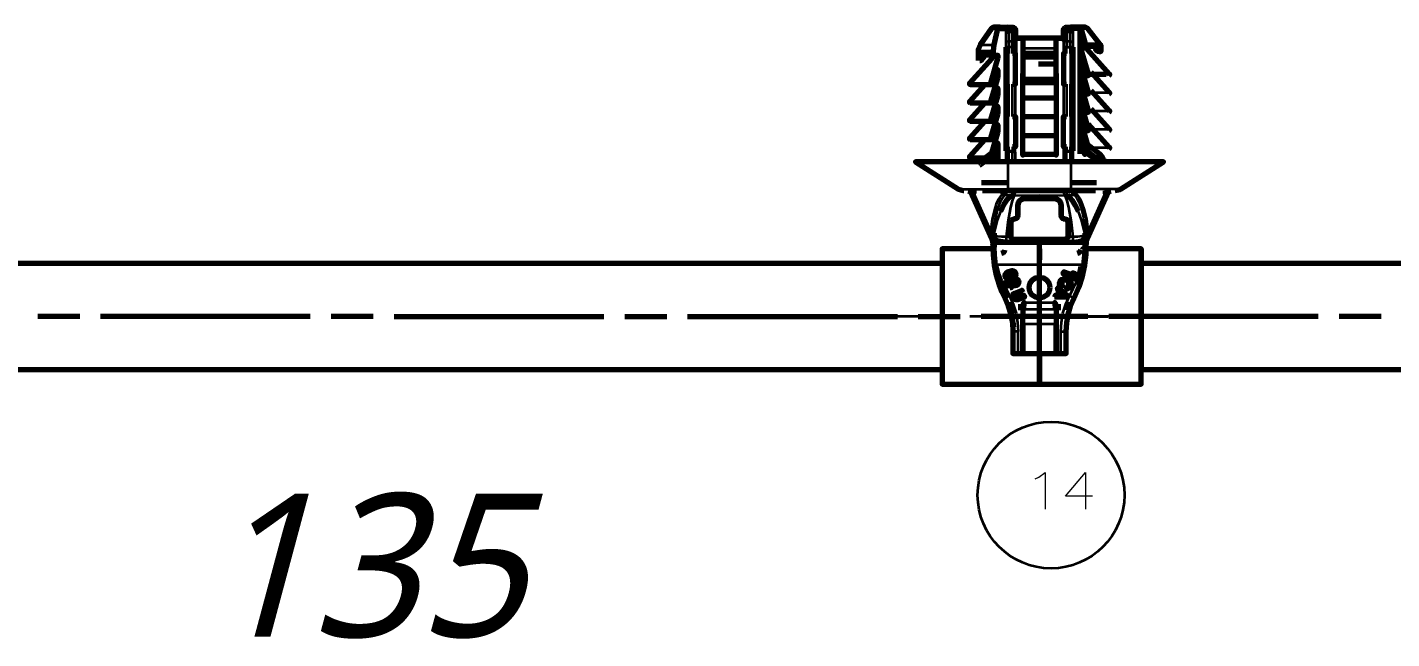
# Model space of a CAD drawing. Header units: millimetres. Extents: x 0 to 174, y 0 to 33.
# Drawn here: x 51.631 to 54.193, y 8.314 to 9.463 of the extents above; entities that cross this region are included whole.
import ezdxf

# ---------------------------------------------------------------- set-up
doc = ezdxf.new("R2010")
doc.units = ezdxf.units.MM
doc.layers.add('PDF_Geomertry', color=7, linetype='Continuous', true_color=0x405f80)
doc.layers.add('PDF_Text', color=7, linetype='Continuous')
doc.styles.add('PDF Lucida Handwriting Italic', font='')
doc.styles.get('PDF Lucida Handwriting Italic').set_extended_font_data('Lucida Handwriting', italic=True)

# ---------------------------------------------------------------- blocks, each defined once
blk = doc.blocks.new('SYM_14_050')
at = {"layer": 'PDF_Geomertry', "lineweight": 70}
for points in [[(-0.0833, 0.3098), (-0.083, 0.3098), (-0.0809, 0.3098), (-0.0744, 0.3098), (-0.0809, 0.3098), (-0.0826, 0.3098), (-0.0833, 0.3098), (-0.0873, 0.3077), (-0.1088, 0.2767), (-0.1122, 0.2678), (-0.1123, 0.2655), (-0.1123, 0.2477)], [(-0.0713, 0.3098), (-0.0744, 0.3098), (-0.0758, 0.3077), (-0.0828, 0.2767), (-0.0837, 0.2715), (-0.084, 0.2655), (-0.084, 0.2597), (-0.0834, 0.2576), (-0.0953, 0.2576), (-0.1042, 0.2576), (-0.1056, 0.2578)], [(-0.073, 0.3048), (-0.0724, 0.3084), (-0.072, 0.3094), (-0.0717, 0.3097), (-0.0713, 0.3098), (-0.0651, 0.3098), (-0.0613, 0.3098), (-0.0581, 0.3098), (-0.056, 0.3098), (-0.0552, 0.3098), (-0.0572, 0.3094), (-0.0587, 0.3084), (-0.0598, 0.3067), (-0.0602, 0.3048)], [(-0.0552, 0.3098), (-0.0552, 0.3098)], [(-0.0551, 0.3005), (-0.0552, 0.3097), (-0.0552, 0.3098), (-0.0477, 0.3098)], [(-0.0477, 0.3005), (-0.0477, 0.3097), (-0.0477, 0.3098), (-0.0474, 0.3098), (-0.0455, 0.3094), (-0.044, 0.3084), (-0.0428, 0.3067), (-0.0424, 0.3048), (-0.0424, 0.2901)], [(-0.0427, 0.2606), (-0.0427, 0.2862), (-0.0426, 0.2887), (-0.0426, 0.2899), (-0.0426, 0.2901), (-0.0377, 0.2901), (-0.0287, 0.2901), (-0.0287, 0.2901), (-0.0287, 0.2901), (-0.0287, 0.2899), (-0.0287, 0.2897), (-0.0287, 0.2885), (-0.0287, 0.2844), (-0.0287, 0.278), (-0.0287, 0.2703), (-0.0287, 0.2631), (-0.0287, 0.2606), (-0.0287, 0.2597), (-0.0287, 0.2577), (-0.0287, 0.2547), (-0.0287, 0.2535), (-0.0287, 0.2506), (-0.0287, 0.2426), (-0.0287, 0.2299), (-0.0287, 0.2142), (-0.0287, 0.2124), (-0.0287, 0.2112), (-0.0287, 0.2115), (-0.0287, 0.2123), (0.0342, 0.2123), (0.0342, 0.2112), (0.0342, 0.2115), (0.0342, 0.2124), (0.0342, 0.2142), (0.0342, 0.2299), (0.0342, 0.2426), (0.0342, 0.2506), (0.0342, 0.2535), (0.0342, 0.2535), (0.0342, 0.2537), (0.0342, 0.2538), (0.0342, 0.2547), (0.0342, 0.2577), (0.0342, 0.2606), (0.0342, 0.2613), (0.0342, 0.2631), (0.0342, 0.2703), (0.0342, 0.278), (0.0342, 0.2844), (0.0342, 0.2885), (0.0342, 0.2901), (0.0433, 0.2901), (0.0481, 0.2901), (0.0481, 0.2899), (0.0483, 0.2887), (0.0483, 0.2862), (0.0481, 0.2901), (0.0481, 0.3048), (0.0484, 0.3067), (0.0495, 0.3084), (0.0512, 0.3094), (0.053, 0.3098), (0.0533, 0.3098), (0.0608, 0.3098), (0.0608, 0.3097), (0.0606, 0.3005)], [(0.0533, 0.3098), (0.0533, 0.3097), (0.0534, 0.3005)], [(0.0608, 0.3098), (0.0608, 0.3098)], [(0.0895, 0.2767), (0.0813, 0.308), (0.0801, 0.3098), (0.0769, 0.3098), (0.0706, 0.3098), (0.0669, 0.3098), (0.0637, 0.3098), (0.0616, 0.3098), (0.0608, 0.3098), (0.0627, 0.3094), (0.0642, 0.3084), (0.0653, 0.3067), (0.0658, 0.3048)], [(0.0769, 0.3098), (0.0773, 0.3097), (0.0776, 0.3094), (0.0781, 0.3084), (0.0784, 0.3067), (0.0785, 0.3048), (0.0785, 0.0719)], [(0.089, 0.3098), (0.0888, 0.3098), (0.0867, 0.3098), (0.0801, 0.3098), (0.0866, 0.3098), (0.0884, 0.3098), (0.089, 0.3098), (0.0928, 0.308), (0.1176, 0.2767), (0.118, 0.2759), (0.118, 0.2645), (0.1165, 0.2645), (0.1147, 0.2645), (0.118, 0.2645)], [(-0.0427, 0.2862), (-0.0426, 0.2887), (-0.0426, 0.2899), (-0.0426, 0.2901)], [(-0.0287, 0.2901), (0.0342, 0.2901)], [(-0.0834, 0.2576), (-0.0759, 0.2576), (-0.0755, 0.257), (-0.0753, 0.2556), (-0.0753, 0.2545), (-0.0758, 0.2513), (-0.0892, 0.2051), (-0.0888, 0.2026)], [(-0.0858, 0.2556), (-0.0877, 0.2576)], [(-0.0598, 0.0774), (-0.0598, 0.2727)], [(-0.0549, 0.2606), (-0.0584, 0.2606), (-0.0584, 0.2031), (-0.0549, 0.2031)], [(-0.0478, 0.2031), (-0.0424, 0.2031), (-0.0424, 0.2606), (-0.0478, 0.2606)], [(0.0342, 0.2606), (-0.0287, 0.2606)], [(0.0534, 0.2606), (0.048, 0.2606), (0.048, 0.2031), (0.0534, 0.2031)], [(0.0605, 0.2031), (0.064, 0.2031), (0.064, 0.2606), (0.0605, 0.2606)], [(0.0655, 0.2727), (0.0655, 0.0774)], [(0.0948, 0.2217), (0.0813, 0.268), (0.0809, 0.2713), (0.0809, 0.2724), (0.0816, 0.2744), (0.0891, 0.2744), (0.1013, 0.2744), (0.1103, 0.2744)], [(0.0891, 0.2744), (0.0895, 0.2753), (0.0895, 0.2767), (0.1084, 0.2767), (0.1126, 0.2767), (0.114, 0.2767)], [(0.0934, 0.2744), (0.0913, 0.2724)], [(0.1331, 0.2192), (0.1347, 0.2208), (0.1342, 0.2217), (0.0927, 0.268), (0.0915, 0.2713)], [(0.1147, 0.2645), (0.1144, 0.2645), (0.1141, 0.2645), (0.1133, 0.2645), (0.1126, 0.2645), (0.1119, 0.2647), (0.1113, 0.2651), (0.1081, 0.2694), (0.1103, 0.2694), (0.1103, 0.2744), (0.1115, 0.2745), (0.1133, 0.2699), (0.1142, 0.2729), (0.1147, 0.2759), (0.1115, 0.2745)], [(-0.0858, 0.2545), (-0.087, 0.2513), (-0.1287, 0.2051), (-0.1285, 0.2028), (-0.1276, 0.2026), (-0.1269, 0.2026), (-0.1249, 0.2026), (-0.1172, 0.2026), (-0.1048, 0.2026), (-0.0888, 0.2026), (-0.087, 0.2026), (-0.0869, 0.2026), (-0.0867, 0.2026), (-0.0866, 0.203), (-0.0769, 0.2297), (-0.0766, 0.2303), (-0.0765, 0.2305), (-0.0763, 0.2305), (-0.0762, 0.2305), (-0.0759, 0.2302), (-0.0755, 0.2291), (-0.0753, 0.2276), (-0.0753, 0.2231), (-0.0756, 0.2185), (-0.0763, 0.2145), (-0.0892, 0.1705), (-0.0888, 0.168)], [(-0.109, 0.2477), (-0.1076, 0.2477), (-0.107, 0.2477), (-0.1063, 0.248), (-0.1058, 0.2484), (-0.1026, 0.2527), (-0.1005, 0.2556)], [(0.0342, 0.2535), (-0.0287, 0.2535)], [(0.0342, 0.2406), (0.0009, 0.2406)], [(0.0809, 0.0726), (0.0809, 0.1065), (0.081, 0.1081), (0.0815, 0.1091), (0.0817, 0.1094), (0.0819, 0.1094), (0.082, 0.1094), (0.0822, 0.1092), (0.0826, 0.1087), (0.0922, 0.0819), (0.0923, 0.0816), (0.0924, 0.0815), (0.0926, 0.0815), (0.0945, 0.0815), (0.0949, 0.0823), (0.0948, 0.084), (0.082, 0.128), (0.0812, 0.1319), (0.0809, 0.1366), (0.0809, 0.1409), (0.081, 0.1426), (0.0815, 0.1437), (0.0817, 0.1438), (0.0819, 0.1438), (0.082, 0.1438), (0.0822, 0.1437), (0.0826, 0.1431), (0.0922, 0.1165), (0.0923, 0.116), (0.0924, 0.1159), (0.0926, 0.1159), (0.0945, 0.1159), (0.0949, 0.1167), (0.0948, 0.1184), (0.082, 0.1624), (0.0812, 0.1663), (0.0809, 0.171), (0.0809, 0.1753), (0.081, 0.177), (0.0815, 0.1781), (0.0817, 0.1783), (0.0819, 0.1783), (0.082, 0.1783), (0.0822, 0.1781), (0.0826, 0.1776), (0.0922, 0.1509), (0.0923, 0.1505), (0.0924, 0.1503), (0.0926, 0.1503), (0.0945, 0.1503), (0.0949, 0.1512), (0.0948, 0.1528), (0.082, 0.1969), (0.0812, 0.2008), (0.0809, 0.2055), (0.0809, 0.2098), (0.081, 0.2115), (0.0815, 0.2126), (0.0817, 0.2127), (0.0819, 0.2127), (0.082, 0.2127), (0.0822, 0.2126), (0.0826, 0.212), (0.0922, 0.1853), (0.0923, 0.1849), (0.0924, 0.1848), (0.0926, 0.1848), (0.0945, 0.1848), (0.0949, 0.1856), (0.0948, 0.1873), (0.082, 0.2313), (0.0812, 0.2352), (0.0809, 0.2399), (0.0809, 0.2442), (0.081, 0.2459), (0.0815, 0.247), (0.0817, 0.2472), (0.0819, 0.2472), (0.082, 0.2472), (0.0822, 0.247), (0.0826, 0.2465), (0.0922, 0.2198), (0.0923, 0.2194), (0.0924, 0.2192), (0.0926, 0.2192), (0.0945, 0.2192), (0.0949, 0.2201), (0.0948, 0.2217), (0.1217, 0.2217), (0.1277, 0.2217)], [(0.0342, 0.223), (0.0342, 0.2195), (0.0342, 0.2185), (0.0342, 0.2183), (0.0342, 0.2181), (0.0342, 0.2181), (0.0342, 0.2181), (0.0342, 0.2152), (0.0342, 0.2072), (0.0342, 0.1945), (0.0342, 0.1788), (0.0342, 0.177), (0.0342, 0.176), (0.0342, 0.1758), (0.0342, 0.1769), (-0.0287, 0.1769), (-0.0287, 0.176), (-0.0287, 0.1758), (-0.0287, 0.177), (-0.0287, 0.1788), (-0.0287, 0.1945), (-0.0287, 0.2072), (-0.0287, 0.2152), (-0.0287, 0.2181), (-0.0287, 0.223)], [(0.0342, 0.2052), (-0.0287, 0.2052)], [(0.1331, 0.1848), (0.1347, 0.1863), (0.1342, 0.1873), (0.0999, 0.2255)], [(-0.0999, 0.2026), (-0.1287, 0.1705), (-0.1285, 0.1684), (-0.1276, 0.1681)], [(-0.1276, 0.168), (-0.1269, 0.168), (-0.1249, 0.168), (-0.1172, 0.168), (-0.1048, 0.168), (-0.0888, 0.168), (-0.087, 0.168), (-0.0869, 0.1681), (-0.0867, 0.1681), (-0.0866, 0.1685), (-0.0769, 0.1952), (-0.0766, 0.1959), (-0.0765, 0.196), (-0.0763, 0.196), (-0.0762, 0.196), (-0.0759, 0.1958), (-0.0755, 0.1947), (-0.0753, 0.1931), (-0.0753, 0.1887), (-0.0756, 0.1841), (-0.0763, 0.1801), (-0.0892, 0.136), (-0.0888, 0.1335)], [(0.0342, 0.1876), (0.0342, 0.1841), (0.0342, 0.1831), (0.0342, 0.1828), (0.0342, 0.1827), (0.0342, 0.1826), (0.0342, 0.1826), (0.0342, 0.1798), (0.0342, 0.1717), (0.0342, 0.1591), (0.0342, 0.1433), (0.0342, 0.1416), (0.0342, 0.1406), (0.0342, 0.1403), (0.0342, 0.1415), (-0.0287, 0.1415), (-0.0287, 0.1406), (-0.0287, 0.1403), (-0.0287, 0.1416), (-0.0287, 0.1433), (-0.0287, 0.1591), (-0.0287, 0.1716), (-0.0287, 0.1798), (-0.0287, 0.1826), (-0.0287, 0.1876)], [(0.1331, 0.1503), (0.1347, 0.1519), (0.1342, 0.1528), (0.0999, 0.191)], [(-0.0999, 0.168), (-0.1287, 0.136), (-0.1285, 0.134), (-0.1276, 0.1337)], [(-0.1276, 0.1335), (-0.1269, 0.1335), (-0.1249, 0.1335), (-0.1172, 0.1335), (-0.1048, 0.1335), (-0.0888, 0.1335), (-0.087, 0.1335), (-0.0869, 0.1337), (-0.0867, 0.1337), (-0.0866, 0.1341), (-0.0769, 0.1608), (-0.0766, 0.1613), (-0.0765, 0.1616), (-0.0763, 0.1616), (-0.0762, 0.1616), (-0.0759, 0.1613), (-0.0755, 0.1602), (-0.0753, 0.1587), (-0.0753, 0.1542), (-0.0756, 0.1497), (-0.0763, 0.1456), (-0.0892, 0.1016), (-0.0888, 0.0991)], [(0.1331, 0.1159), (0.1347, 0.1174), (0.1342, 0.1184), (0.0999, 0.1566)], [(-0.0999, 0.1335), (-0.1287, 0.1016), (-0.1285, 0.0995), (-0.1276, 0.0992)], [(-0.0549, 0.0849), (-0.0584, 0.0849), (-0.0584, 0.1424), (-0.0549, 0.1424)], [(-0.0478, 0.1424), (-0.0424, 0.1424), (-0.0424, 0.0849), (-0.0478, 0.0849)], [(0.0342, 0.1522), (0.0342, 0.1487), (0.0342, 0.1477), (0.0342, 0.1473), (0.0342, 0.1473), (0.0342, 0.1472), (0.0342, 0.1472), (0.0342, 0.1444), (0.0342, 0.1362), (0.0342, 0.1237), (0.0342, 0.1078), (0.0342, 0.1062), (0.0342, 0.1052), (0.0342, 0.1049), (0.0342, 0.106), (-0.0287, 0.106), (-0.0287, 0.1052), (-0.0287, 0.1049), (-0.0287, 0.1062), (-0.0287, 0.1078), (-0.0287, 0.1237), (-0.0287, 0.1362), (-0.0287, 0.1444), (-0.0287, 0.1472), (-0.0287, 0.1522)], [(0.0534, 0.0849), (0.048, 0.0849), (0.048, 0.1424), (0.0534, 0.1424)], [(0.0605, 0.0849), (0.064, 0.0849), (0.064, 0.1424), (0.0605, 0.1424)], [(-0.1276, 0.0991), (-0.1269, 0.0991), (-0.1249, 0.0991), (-0.1172, 0.0991), (-0.1048, 0.0991), (-0.0888, 0.0991), (-0.087, 0.0991), (-0.0869, 0.0992), (-0.0867, 0.0992), (-0.0866, 0.0997), (-0.0769, 0.1263), (-0.0766, 0.1269), (-0.0765, 0.127), (-0.0763, 0.1272), (-0.0762, 0.1272), (-0.0759, 0.1269), (-0.0755, 0.1258), (-0.0753, 0.1242), (-0.0753, 0.1198), (-0.0756, 0.1152), (-0.0763, 0.1112), (-0.0892, 0.0672), (-0.0888, 0.0647)], [(0.0342, 0.1167), (0.0342, 0.1133), (0.0342, 0.1122), (0.0342, 0.1119), (0.0342, 0.1119), (0.0342, 0.1117), (0.0342, 0.1117), (0.0342, 0.109), (0.0342, 0.1008), (0.0342, 0.0883), (0.0342, 0.0724), (0.0342, 0.0708), (0.0342, 0.0698), (0.0342, 0.0695), (0.0342, 0.0706), (-0.0287, 0.0706), (-0.0287, 0.0698), (-0.0287, 0.0695), (-0.0287, 0.0706), (-0.0287, 0.0724), (-0.0287, 0.0881), (-0.0287, 0.1008), (-0.0287, 0.109), (-0.0287, 0.1117), (-0.0287, 0.1167)], [(0.1331, 0.0815), (0.1347, 0.083), (0.1342, 0.084), (0.0947, 0.128)], [(-0.0999, 0.0991), (-0.1287, 0.0672), (-0.1285, 0.0651), (-0.1276, 0.0647), (-0.1269, 0.0647), (-0.1249, 0.0647), (-0.1172, 0.0647), (-0.1048, 0.0647), (-0.0888, 0.0647), (-0.087, 0.0647), (-0.0869, 0.0647), (-0.0867, 0.0648), (-0.0866, 0.0652), (-0.0769, 0.0919), (-0.0766, 0.0924), (-0.0765, 0.0926), (-0.0763, 0.0927), (-0.0762, 0.0927), (-0.0759, 0.0924), (-0.0755, 0.0913), (-0.0753, 0.0897), (-0.0753, 0.0574)], [(0.0877, 0.0705), (0.0863, 0.0783), (0.089, 0.0787), (0.0926, 0.0728), (0.0905, 0.0734), (0.0885, 0.0724), (0.0877, 0.0705), (0.0883, 0.072), (0.0894, 0.0731), (0.091, 0.0734), (0.0926, 0.0727), (0.0926, 0.0728), (0.1065, 0.0619), (0.1091, 0.0587), (0.1099, 0.0573)], [(0.1231, 0.0617), (0.1203, 0.0669), (0.1134, 0.0631), (0.1203, 0.0669), (0.1165, 0.0716), (0.0917, 0.0909)], [(-0.0852, 0.0749), (-0.1134, 0.0538)], [(-0.0869, 0.0565), (-0.0834, 0.0622), (-0.0808, 0.0617), (-0.0822, 0.0541)], [(-0.0808, 0.0745), (-0.0808, 0.0683), (-0.0806, 0.0667), (-0.0806, 0.063), (-0.0808, 0.0617)], [(0.0884, 0.0722), (0.0902, 0.0735), (0.0919, 0.0738)], [(0.1116, 0.0653), (0.1165, 0.0716)], [(0.1162, 0.0581), (0.1231, 0.0617), (0.1244, 0.0584), (0.1248, 0.0548)], [(-0.131, 0.0027), (-0.1284, 0.0019), (-0.1266, -0.0002), (-0.1203, -0.0022), (-0.1203, 0.0027), (-0.1203, -0.0022), (-0.1266, -0.0002), (-0.0851, -0.0935), (-0.0887, -0.0734)], [(-0.0563, 0.0174), (-0.106, 0.0174)], [(0.1081, 0.0027), (0.0935, 0.0027), (0.0619, 0.0027), (-0.0563, 0.0027), (-0.088, 0.0027), (-0.1044, 0.0027)], [(0.1098, 0.0174), (0.0619, 0.0174)], [(0.0684, -0.0056), (0.0672, -0.003), (0.0674, -0.0002), (0.0692, 0.0019), (0.0719, 0.0027)], [(0.0903, -0.0951), (0.0906, -0.0935), (0.1322, -0.0002), (0.1259, -0.0022), (0.1322, -0.0002), (0.134, 0.0019), (0.1367, 0.0027)], [(0.1259, 0.0027), (0.1259, 0.002), (0.1259, -0.0022)], [(-0.0701, -0.0362), (-0.0634, -0.0224), (-0.0576, -0.0135), (-0.0505, -0.0062)], [(-0.0378, -0.0441), (-0.0377, -0.0247), (-0.0378, -0.0441), (-0.0383, -0.0465)], [(-0.0377, -0.0245), (-0.0365, -0.0192), (-0.0377, -0.0245), (-0.0377, -0.0247)], [(-0.0365, -0.0192), (-0.0347, -0.0163), (-0.0305, -0.0133), (-0.0249, -0.012), (-0.0002, -0.012), (0.0058, -0.012), (0.0306, -0.012), (0.0362, -0.0133), (0.0402, -0.0163), (0.042, -0.0192), (0.0433, -0.0245), (0.042, -0.0192)], [(-0.0002, -0.012), (0.0058, -0.012)], [(0.0433, -0.0247), (0.0434, -0.0441), (0.0433, -0.0247), (0.0433, -0.0245)], [(0.0759, -0.0366), (0.0703, -0.0249), (0.0647, -0.0156), (0.0606, -0.0106), (0.056, -0.0062)], [(-0.049, -0.0519), (-0.0459, -0.0505), (-0.0453, -0.0505), (-0.0451, -0.0505), (-0.0448, -0.0503), (-0.0441, -0.0503), (-0.0405, -0.0492), (-0.0383, -0.0465), (-0.0406, -0.0494), (-0.0441, -0.0503), (-0.0448, -0.0503), (-0.049, -0.0519), (-0.0497, -0.0527)], [(-0.0441, -0.0503), (-0.0441, -0.0503)], [(0.0447, -0.0478), (0.0474, -0.0499), (0.0494, -0.0503), (0.0456, -0.0488), (0.0447, -0.0478), (0.0434, -0.0441)], [(0.0494, -0.0503), (0.0497, -0.0503), (0.0505, -0.0503), (0.0531, -0.051), (0.0552, -0.0527), (0.0567, -0.0566), (0.0552, -0.0527)], [(-0.0887, -0.0706), (-0.087, -0.0731), (-0.0869, -0.0734), (-0.0851, -0.0801), (-0.0847, -0.0872), (-0.0847, -0.088), (-0.0847, -0.0891), (-0.0847, -0.0917), (-0.0847, -0.0962), (-0.0847, -0.0983), (-0.0847, -0.0976), (-0.083, -0.0948), (-0.0797, -0.0935)], [(0.0567, -0.0566), (0.0567, -0.0835), (0.0567, -0.0837), (0.0567, -0.0835), (0.0567, -0.0567)], [(0.0942, -0.0706), (0.0926, -0.0731), (0.0924, -0.0734), (0.0906, -0.0801), (0.0903, -0.0872), (0.0903, -0.0878), (0.0903, -0.0887), (0.0903, -0.089), (0.0903, -0.089), (0.0903, -0.0891), (0.0903, -0.0917), (0.0903, -0.0983), (0.0899, -0.0965), (0.0884, -0.0945), (0.0853, -0.0935)], [(0.0906, -0.0935), (0.0942, -0.0734)], [(-0.0847, -0.0951), (-0.0851, -0.0935)], [(-0.0826, -0.0774), (-0.0826, -0.0776), (-0.0822, -0.0812), (-0.0808, -0.0853), (-0.0824, -0.0859), (-0.0838, -0.087), (-0.0847, -0.0887), (-0.0847, -0.0891)], [(-0.0847, -0.0962), (-0.0833, -0.0928), (-0.0803, -0.0915), (-0.0797, -0.0915)], [(-0.0847, -0.0983), (-0.0847, -0.1066), (-0.0844, -0.1173), (-0.0823, -0.1374), (-0.0785, -0.1562), (-0.073, -0.1745), (-0.0681, -0.1872), (-0.0623, -0.1994), (-0.0558, -0.2142), (-0.051, -0.2298), (-0.0481, -0.2459), (-0.0472, -0.262), (-0.0472, -0.3034), (-0.0372, -0.3034), (-0.0309, -0.3034), (-0.0284, -0.3034), (-0.0259, -0.3034), (0.0316, -0.3034), (0.0341, -0.3034), (0.0366, -0.3034), (0.0428, -0.3034), (0.0528, -0.3034), (0.0528, -0.262), (0.0538, -0.2459), (0.0566, -0.2298), (0.0613, -0.2142), (0.0678, -0.1994), (0.0774, -0.1778), (0.0831, -0.1601), (0.088, -0.1374), (0.0901, -0.1173), (0.0903, -0.1066), (0.0903, -0.0983)], [(-0.0847, -0.1003), (-0.0838, -0.1034), (-0.0816, -0.1058), (-0.0784, -0.1066)], [(-0.0797, -0.0937), (0.0853, -0.0937)], [(-0.0512, -0.0837), (-0.0508, -0.0858), (-0.0495, -0.0874), (-0.0462, -0.0885), (-0.0131, -0.0885), (-0.002, -0.0885), (0.042, -0.0885), (0.0519, -0.0885)], [(0.0552, -0.0872), (0.0519, -0.0885), (0.0552, -0.0872), (0.0563, -0.0856), (0.0567, -0.0837)], [(0.0567, -0.0835), (0.0567, -0.0835)], [(0.0841, -0.107), (0.0841, -0.1066), (0.0872, -0.1058), (0.0895, -0.1034), (0.0903, -0.1003)], [(0.0903, -0.0917), (0.0899, -0.0901), (0.0888, -0.0885), (0.0872, -0.0876), (0.0853, -0.0873)], [(0.0881, -0.0774), (0.0881, -0.0776), (0.0877, -0.0812), (0.0863, -0.0853), (0.0891, -0.0867), (0.0902, -0.0887), (0.0903, -0.0891)], [(-0.0683, -0.1148), (-0.0648, -0.1135), (-0.0631, -0.1116), (-0.0622, -0.1083)], [(0.0742, -0.1148), (0.0777, -0.1135), (0.0794, -0.1116), (0.0803, -0.1083)], [(0.0853, -0.103), (0.0888, -0.104), (0.0899, -0.1052), (0.0903, -0.1066)], [(0.1937, -0.1065), (0.0903, -0.1065)], [(0.0735, -0.1695), (0.0778, -0.1548), (0.081, -0.1398)], [(-0.0685, -0.1674), (-0.0633, -0.1819), (-0.0567, -0.1958)], [(-0.052, -0.2062), (-0.0498, -0.2219), (-0.0474, -0.2484), (-0.0478, -0.2488), (-0.0478, -0.2491), (-0.0473, -0.249), (-0.0416, -0.2484)], [(-0.0322, -0.2219), (-0.0322, -0.2106)], [(-0.0284, -0.3034), (-0.0284, -0.234), (-0.0281, -0.2245), (-0.0277, -0.2198), (-0.0295, -0.2194), (-0.0259, -0.2076), (-0.0277, -0.2198)], [(0.0333, -0.2198), (0.0316, -0.2076), (0.0351, -0.2194), (0.0333, -0.2198), (0.0338, -0.2245), (0.0341, -0.234), (0.0341, -0.3034)], [(0.0378, -0.2106), (0.0378, -0.2219)], [(0.0553, -0.2219), (0.0577, -0.2062)], [(0.0531, -0.2484), (0.0534, -0.2488), (0.0534, -0.2491)], [(0.0027, -0.3034), (0.0027, -0.3455), (0.0027, -0.3567), (0.0028, -0.3606), (0.0028, -0.3034)], [(0.1937, -0.3606), (0.1937, -0.3606), (0.1937, -0.3606), (0.1937, -0.3602), (0.1937, -0.3588), (0.1937, -0.3535), (0.1938, -0.3331), (0.1938, -0.3331)]]:
    blk.add_lwpolyline(points, dxfattribs=at)
at = {"layer": 'PDF_Geomertry', "lineweight": 35}
for points in [[(-0.0758, 0.3077), (-0.0873, 0.3077)], [(-0.073, 0.3048), (-0.0651, 0.3048), (-0.0651, 0.3098)], [(-0.0651, 0.3048), (-0.0602, 0.3048), (-0.0601, 0.3048), (-0.0597, 0.3067), (-0.0587, 0.3084), (-0.057, 0.3094), (-0.0552, 0.3098)], [(-0.0477, 0.3098), (-0.0458, 0.3094), (-0.0442, 0.3084), (-0.0431, 0.3067), (-0.0427, 0.3048), (-0.0424, 0.3048)], [(0.0534, 0.3005), (0.0502, 0.2999), (0.0491, 0.2992), (0.0485, 0.2984), (0.0484, 0.298), (0.0484, 0.303), (0.0484, 0.3047), (0.0483, 0.3048), (0.0483, 0.3048), (0.0487, 0.3067), (0.0498, 0.3084), (0.0513, 0.3094), (0.0533, 0.3098)], [(0.0706, 0.3048), (0.0658, 0.3048), (0.0656, 0.3048), (0.0651, 0.3073), (0.0633, 0.3091), (0.0608, 0.3098)], [(0.0785, 0.3048), (0.0706, 0.3048), (0.0706, 0.3084), (0.0706, 0.3098)], [(0.0928, 0.308), (0.0813, 0.308)], [(-0.0599, 0.298), (-0.0601, 0.303), (-0.0601, 0.3047), (-0.0601, 0.3048), (-0.0601, 0.3048)], [(-0.0427, 0.3048), (-0.0427, 0.3048), (-0.0427, 0.3047), (-0.0428, 0.303), (-0.0428, 0.298), (-0.0428, 0.2984), (-0.0435, 0.2992), (-0.0447, 0.2999), (-0.0477, 0.3005), (-0.0551, 0.3005), (-0.0549, 0.2831), (-0.0584, 0.2823), (-0.0595, 0.2815), (-0.0599, 0.2805), (-0.0599, 0.298), (-0.0599, 0.2984), (-0.0592, 0.2992), (-0.0581, 0.2999), (-0.0551, 0.3005)], [(-0.0478, 0.2606), (-0.0478, 0.2727), (-0.0478, 0.2831), (-0.0549, 0.2831), (-0.0549, 0.2727), (-0.0598, 0.2727), (-0.0599, 0.2805)], [(-0.0428, 0.298), (-0.043, 0.2805), (-0.043, 0.2809), (-0.0435, 0.2817), (-0.0447, 0.2824), (-0.0478, 0.2831), (-0.0477, 0.3005)], [(-0.0287, 0.2862), (-0.0377, 0.2862), (-0.0427, 0.2862)], [(-0.0377, 0.2901), (-0.0377, 0.289), (-0.0377, 0.2862)], [(0.0483, 0.2862), (0.0433, 0.2862), (0.0342, 0.2862)], [(0.0433, 0.2862), (0.0433, 0.2901)], [(0.0481, 0.3048), (0.0483, 0.3048)], [(0.0656, 0.3048), (0.0656, 0.3048), (0.0656, 0.3047), (0.0656, 0.303), (0.0655, 0.298), (0.0652, 0.299), (0.0641, 0.2998), (0.0606, 0.3005), (0.0534, 0.3005), (0.0534, 0.2831), (0.0499, 0.2823), (0.049, 0.2815), (0.0485, 0.2805), (0.0484, 0.298)], [(0.0655, 0.2805), (0.0655, 0.2727), (0.0605, 0.2727), (0.0605, 0.2831), (0.0534, 0.2831), (0.0534, 0.2727), (0.0485, 0.2727)], [(0.0655, 0.298), (0.0655, 0.2805), (0.0653, 0.2809), (0.0648, 0.2817), (0.0637, 0.2824), (0.0605, 0.2831), (0.0606, 0.3005)], [(-0.1123, 0.2655), (-0.084, 0.2655)], [(-0.109, 0.2477), (-0.109, 0.2597), (-0.084, 0.2597)], [(-0.1088, 0.2767), (-0.0828, 0.2767)], [(-0.1076, 0.2477), (-0.1076, 0.2534), (-0.1042, 0.2527), (-0.1042, 0.2562), (-0.1042, 0.2576)], [(-0.043, 0.2727), (-0.0478, 0.2727), (-0.0549, 0.2727), (-0.0549, 0.2606)], [(-0.043, 0.2805), (-0.043, 0.2727), (-0.043, 0.2606)], [(-0.0287, 0.2703), (0.0342, 0.2703)], [(-0.0287, 0.2631), (0.0342, 0.2631)], [(0.0342, 0.2577), (0.0052, 0.2577)], [(0.0485, 0.2606), (0.0485, 0.2727), (0.0485, 0.2805)], [(0.0534, 0.2606), (0.0534, 0.2727), (0.0605, 0.2727), (0.0605, 0.2606)], [(0.0809, 0.2724), (0.0913, 0.2724)], [(0.0913, 0.2713), (0.0809, 0.2713)], [(0.0927, 0.268), (0.0813, 0.268)], [(0.1103, 0.2694), (0.1133, 0.2699), (0.1133, 0.2645)], [(0.1147, 0.2759), (0.1147, 0.2645)], [(-0.1042, 0.2527), (-0.1026, 0.2527)], [(0.0809, 0.2442), (0.0913, 0.2442)], [(0.0913, 0.2399), (0.0809, 0.2399)], [(0.082, 0.2313), (0.0947, 0.2313)], [(-0.1287, 0.2051), (-0.0892, 0.2051)], [(-0.0891, 0.2145), (-0.0763, 0.2145)], [(-0.0858, 0.2276), (-0.0753, 0.2276)], [(-0.0753, 0.2231), (-0.0858, 0.2231)], [(-0.0287, 0.2142), (0.0342, 0.2142)], [(0.0809, 0.2098), (0.0913, 0.2098)], [(0.0913, 0.2055), (0.0809, 0.2055)], [(0.1277, 0.2217), (0.1342, 0.2217)], [(-0.0891, 0.1801), (-0.0763, 0.1801)], [(-0.0549, 0.1424), (-0.0549, 0.2031)], [(-0.0478, 0.1424), (-0.0478, 0.2031)], [(-0.043, 0.2031), (-0.043, 0.1424)], [(0.0483, 0.1424), (0.0483, 0.2031)], [(0.0485, 0.1424), (0.0485, 0.2031)], [(0.0534, 0.2031), (0.0534, 0.1424)], [(0.0605, 0.2031), (0.0605, 0.1424)], [(0.082, 0.1969), (0.0947, 0.1969)], [(0.0948, 0.1873), (0.1237, 0.1873), (0.1316, 0.1873), (0.1331, 0.1873), (0.1342, 0.1873)], [(-0.1287, 0.1705), (-0.0892, 0.1705)], [(-0.0858, 0.1587), (-0.0753, 0.1587)], [(0.0342, 0.1788), (-0.0287, 0.1788)], [(0.0809, 0.1753), (0.0913, 0.1753)], [(0.0913, 0.171), (0.0809, 0.171)], [(0.082, 0.1624), (0.0947, 0.1624)], [(-0.1287, 0.136), (-0.0892, 0.136)], [(0.0342, 0.1433), (-0.0287, 0.1433)], [(0.0809, 0.1409), (0.0913, 0.1409)], [(0.0913, 0.1366), (0.0809, 0.1366)], [(0.0948, 0.1528), (0.1237, 0.1528), (0.1316, 0.1528), (0.1331, 0.1528), (0.1342, 0.1528)], [(-0.0891, 0.1112), (-0.0763, 0.1112)], [(-0.0858, 0.1242), (-0.0753, 0.1242)], [(-0.0753, 0.1198), (-0.0858, 0.1198)], [(0.0342, 0.1078), (-0.0287, 0.1078)], [(0.0809, 0.1065), (0.0913, 0.1065)], [(0.082, 0.128), (0.0947, 0.128)], [(0.0948, 0.1184), (0.1237, 0.1184), (0.1316, 0.1184), (0.1331, 0.1184), (0.1342, 0.1184)], [(-0.1287, 0.1016), (-0.0892, 0.1016)], [(-0.0852, 0.0749), (-0.0851, 0.0751), (-0.0848, 0.0751), (-0.0844, 0.0748), (-0.084, 0.0744), (-0.0833, 0.073), (-0.082, 0.074), (-0.0817, 0.0745), (-0.0826, 0.077), (-0.0844, 0.0784)], [(-0.0549, 0.0562), (-0.0549, 0.0756), (-0.0595, 0.0753), (-0.0598, 0.0753), (-0.0598, 0.0752), (-0.0598, 0.0752), (-0.0598, 0.0752), (-0.0598, 0.0774), (-0.0549, 0.0774), (-0.0549, 0.0849)], [(-0.0478, 0.0849), (-0.0478, 0.0774), (-0.043, 0.0774), (-0.043, 0.0849)], [(-0.0478, 0.0562), (-0.0478, 0.0756), (-0.0434, 0.0753), (-0.0431, 0.0753), (-0.043, 0.0752), (-0.043, 0.0752), (-0.043, 0.0752), (-0.043, 0.0774)], [(0.0483, 0.0849), (0.0483, 0.0569)], [(0.0534, 0.0849), (0.0534, 0.0774), (0.0485, 0.0774), (0.0485, 0.0849)], [(0.0535, 0.0562), (0.0534, 0.0756), (0.049, 0.0753), (0.0487, 0.0753), (0.0485, 0.0752), (0.0485, 0.0752), (0.0485, 0.0752), (0.0485, 0.0774)], [(0.0605, 0.0849), (0.0605, 0.0774), (0.0655, 0.0774), (0.0655, 0.0752), (0.0655, 0.0752), (0.0653, 0.0752), (0.0653, 0.0753), (0.0651, 0.0753), (0.0605, 0.0756), (0.0605, 0.0562)], [(0.0863, 0.0833), (0.0872, 0.0892), (0.0887, 0.0923), (0.0894, 0.0931), (0.0899, 0.0934), (0.0903, 0.0934), (0.0906, 0.0933)], [(0.0863, 0.0783), (0.0863, 0.0795), (0.0887, 0.0795), (0.0887, 0.0833), (0.0863, 0.0833), (0.0863, 0.0795)], [(0.1162, 0.0581), (0.1134, 0.0631), (0.1116, 0.0653), (0.0887, 0.0833), (0.0885, 0.0867), (0.0892, 0.0897), (0.0903, 0.0909), (0.091, 0.0912), (0.0917, 0.0909)], [(0.089, 0.0787), (0.0887, 0.0795), (0.1083, 0.0642)], [(0.0948, 0.084), (0.1237, 0.084), (0.1316, 0.084), (0.1331, 0.084), (0.1342, 0.084)], [(-0.1497, 0.0058), (-0.1223, 0.0058), (-0.0563, 0.0058), (-0.0563, 0.0569)], [(-0.1287, 0.0672), (-0.0892, 0.0672)], [(-0.0828, 0.068), (-0.0831, 0.0667), (-0.1087, 0.0474)], [(-0.0806, 0.0667), (-0.0831, 0.0667), (-0.0831, 0.063), (-0.0834, 0.0622)], [(-0.0833, 0.073), (-0.0828, 0.068), (-0.0808, 0.0683), (-0.0817, 0.0745), (-0.0808, 0.0745)], [(-0.0806, 0.063), (-0.0831, 0.063)], [(-0.0598, 0.0558), (-0.0598, 0.0752)], [(0.0619, 0.0569), (0.0619, 0.0058), (-0.0563, 0.0058), (-0.0563, 0.0027)], [(-0.043, 0.0752), (-0.043, 0.0558)], [(0.0342, 0.0724), (-0.0287, 0.0724)], [(0.0485, 0.0558), (0.0485, 0.0752)], [(0.0655, 0.0752), (0.0655, 0.0558)], [(0.0877, 0.0705), (0.0877, 0.0705)], [(0.1091, 0.0587), (0.1099, 0.0591), (0.1117, 0.0601), (0.1083, 0.0642), (0.1065, 0.0619)], [(0.1117, 0.0601), (0.1126, 0.0587), (0.1099, 0.0573)], [(-0.0531, 0.0027), (-0.0506, 0.0017), (-0.049, -0.0006), (-0.049, -0.0037), (-0.0505, -0.0062), (-0.0627, -0.0056), (-0.0663, -0.0022), (-0.0705, -0.0074), (-0.0741, -0.0135), (-0.0783, -0.0228), (-0.0817, -0.033), (-0.086, -0.0515), (-0.0887, -0.0706), (-0.0887, -0.0734), (-0.1203, -0.0022)], [(-0.0462, 0.0027), (-0.0455, 0.0024), (-0.0448, 0.0017), (-0.0438, -0.0006), (-0.0442, -0.0051), (-0.0447, -0.0062), (0.0028, -0.0055), (0.0502, -0.0062), (0.0494, -0.0037), (0.0495, -0.0006), (0.0502, 0.0016), (0.0508, 0.0023), (0.0515, 0.0027), (0.0517, 0.0027)], [(0.0684, -0.0056), (0.056, -0.0062), (0.0545, -0.0037), (0.0547, -0.0006), (0.0562, 0.0017), (0.0587, 0.0027)], [(0.1552, 0.0058), (0.0619, 0.0058), (0.0619, 0.0027)], [(0.1259, 0.0027), (0.1259, 0.0013), (0.1259, -0.0022), (0.0942, -0.0734), (0.0942, -0.0706), (0.0916, -0.0515), (0.0873, -0.033), (0.0838, -0.0228), (0.0797, -0.0135), (0.076, -0.0074), (0.0719, -0.0022), (0.0698, -0.0042), (0.069, -0.0049), (0.0685, -0.0055), (0.0684, -0.0055), (0.0684, -0.0056), (0.0728, -0.0115), (0.0765, -0.0181), (0.0817, -0.0315), (0.0863, -0.0499), (0.0895, -0.0733)], [(-0.0627, -0.0056), (-0.0674, -0.0117), (-0.071, -0.0184), (-0.0766, -0.033), (-0.0813, -0.0531), (-0.084, -0.0733), (-0.087, -0.0731)], [(-0.0505, -0.0062), (-0.0447, -0.0062), (-0.0483, -0.0163), (-0.0515, -0.0283), (-0.0567, -0.0567), (-0.0597, -0.084), (-0.0681, -0.0841), (-0.0767, -0.0831), (-0.0797, -0.0822), (-0.0815, -0.0812), (-0.0826, -0.0795), (-0.0826, -0.0776), (-0.0828, -0.0791), (-0.0847, -0.0887)], [(0.056, -0.0062), (0.0502, -0.0062), (0.0538, -0.0163), (0.057, -0.0284), (0.0623, -0.0567), (0.0653, -0.084)], [(-0.0826, -0.0774), (-0.0762, -0.0528), (-0.0701, -0.0362)], [(-0.0448, -0.0503), (-0.0448, -0.0503)], [(-0.0441, -0.0503), (-0.0441, -0.0503)], [(0.0881, -0.0774), (0.0816, -0.0523), (0.0759, -0.0366)], [(-0.0869, -0.0734), (-0.0887, -0.0734)], [(-0.084, -0.0733), (-0.0847, -0.0891)], [(0.0903, -0.0891), (0.0895, -0.0733), (0.0926, -0.0731)], [(0.0942, -0.0734), (0.0924, -0.0734)], [(-0.0847, -0.0917), (-0.0844, -0.0901), (-0.0833, -0.0885), (-0.0816, -0.0876), (-0.0797, -0.0873), (-0.0808, -0.0853)], [(-0.0599, -0.0912), (-0.0652, -0.091), (-0.0706, -0.0903), (-0.0758, -0.089), (-0.0797, -0.0873), (-0.0797, -0.0915), (-0.0797, -0.0935), (-0.0797, -0.0937), (-0.0797, -0.103), (-0.082, -0.1034), (-0.0837, -0.1045), (-0.0845, -0.1055), (-0.0847, -0.1066)], [(-0.0512, -0.0837), (-0.0597, -0.084), (-0.0599, -0.0912), (0.0028, -0.0916), (0.0655, -0.0912)], [(0.0652, -0.084), (0.0567, -0.0837)], [(0.0902, -0.0887), (0.0883, -0.0784), (0.0881, -0.0776), (0.0881, -0.0792), (0.0865, -0.0816), (0.0831, -0.083), (0.074, -0.0841), (0.0652, -0.084), (0.0655, -0.0912), (0.0762, -0.0903), (0.0813, -0.0891), (0.0853, -0.0873), (0.0863, -0.0853)], [(0.0853, -0.0873), (0.0853, -0.0935), (0.0853, -0.0937), (0.0853, -0.103), (0.0848, -0.1185), (0.083, -0.1367), (0.0862, -0.1372), (0.0873, -0.1373), (0.088, -0.1374)], [(0.0881, -0.0776), (0.0881, -0.0776)], [(0.0881, -0.0776), (0.0881, -0.0776)], [(-0.0823, -0.1374), (-0.0817, -0.1373), (-0.0774, -0.1367), (-0.0792, -0.1185), (-0.0797, -0.103)], [(0.059, -0.1948), (0.0626, -0.1878), (0.066, -0.1808), (0.0697, -0.1738), (0.0733, -0.1667), (0.0794, -0.1522), (0.083, -0.1367), (-0.0774, -0.1367), (-0.0738, -0.1522), (-0.0677, -0.1667), (-0.0641, -0.1738), (-0.0605, -0.1808), (-0.0569, -0.1878), (-0.0534, -0.1948), (-0.0612, -0.1988), (-0.0623, -0.1994)], [(-0.0534, -0.1948), (-0.0465, -0.2108), (-0.0413, -0.2274), (-0.0383, -0.2447), (-0.0372, -0.262)], [(0.0428, -0.262), (0.0438, -0.2447), (0.0469, -0.2274), (0.052, -0.2108), (0.059, -0.1948), (0.0648, -0.1977), (0.0667, -0.1988), (0.0678, -0.1994)], [(-0.0309, -0.234), (-0.0306, -0.226), (-0.0295, -0.2194)], [(-0.0284, -0.2365), (-0.0284, -0.2363), (-0.0284, -0.2363), (-0.0283, -0.2362), (-0.0277, -0.236), (-0.0259, -0.2358), (-0.0259, -0.2197), (0.0316, -0.2197), (0.0316, -0.2358), (0.0333, -0.236), (0.0338, -0.2362), (0.034, -0.2363), (0.034, -0.2363), (0.0341, -0.2365)], [(-0.0277, -0.2198), (-0.0259, -0.2197), (-0.0259, -0.2076), (0.0316, -0.2076), (0.0316, -0.2197), (0.0333, -0.2198)], [(0.0351, -0.2194), (0.0362, -0.226), (0.0366, -0.234), (0.0341, -0.234)], [(-0.0309, -0.3034), (-0.0309, -0.234), (-0.0294, -0.234), (-0.0284, -0.234)], [(-0.0284, -0.2478), (-0.0277, -0.2478), (-0.0259, -0.2478), (-0.0259, -0.2358), (0.0316, -0.2358), (0.0316, -0.2478), (0.0333, -0.2478), (0.0341, -0.2478)], [(0.0316, -0.3034), (0.0316, -0.2478), (-0.0259, -0.2478), (-0.0259, -0.3034)], [(0.0366, -0.234), (0.0366, -0.3034)], [(-0.0372, -0.3034), (-0.0372, -0.262), (-0.047, -0.262), (-0.0472, -0.262)], [(0.0428, -0.3034), (0.0428, -0.262), (0.0528, -0.262)]]:
    blk.add_lwpolyline(points, dxfattribs=at)
at = {"layer": 'PDF_Geomertry', "lineweight": 70}
for points in [[(-0.1056, 0.2578), (-0.1058, 0.2576), (-0.106, 0.257), (-0.1065, 0.256), (-0.1076, 0.2534), (-0.109, 0.2597)], [(0.114, 0.2767), (0.1176, 0.2767)], [(0.1147, 0.2759), (0.1165, 0.2759), (0.118, 0.2759)], [(-0.0287, 0.2112), (-0.0287, 0.211), (-0.0287, 0.211), (-0.0287, 0.2112)], [(0.0342, 0.2112), (0.0342, 0.211), (0.0342, 0.211), (0.0342, 0.211), (0.0342, 0.2112)], [(-0.0287, 0.1758), (-0.0287, 0.1756), (-0.0287, 0.1756), (-0.0287, 0.1758)], [(0.0342, 0.1758), (0.0342, 0.1756), (0.0342, 0.1756), (0.0342, 0.1756), (0.0342, 0.1758)], [(-0.0287, 0.1403), (-0.0287, 0.1402), (-0.0287, 0.1402), (-0.0287, 0.1403)], [(0.0342, 0.1403), (0.0342, 0.1402), (0.0342, 0.1402), (0.0342, 0.1402), (0.0342, 0.1403)], [(-0.0287, 0.1049), (-0.0287, 0.1048), (-0.0287, 0.1048), (-0.0287, 0.1049)], [(0.0342, 0.1049), (0.0342, 0.1048), (0.0342, 0.1048), (0.0342, 0.1048), (0.0342, 0.1049)], [(-0.0287, 0.0695), (-0.0287, 0.0694), (-0.0287, 0.0694), (-0.0287, 0.0695)], [(0.0342, 0.0695), (0.0342, 0.0694), (0.0342, 0.0694), (0.0342, 0.0694), (0.0342, 0.0695)], [(-0.0627, -0.0056), (-0.0616, -0.003), (-0.0619, -0.0002), (-0.0637, 0.0019), (-0.0663, 0.0027), (-0.0663, -0.0022)], [(0.0719, -0.0022), (0.0719, 0.0023), (0.0719, 0.0027), (0.0719, 0.0013)], [(-0.0497, -0.0527), (-0.051, -0.0566), (-0.0512, -0.0835), (-0.0512, -0.0837), (-0.0512, -0.0835), (-0.051, -0.0566)], [(-0.0522, -0.1633), (-0.0549, -0.1637), (-0.0577, -0.163), (-0.0599, -0.1613), (-0.0615, -0.159), (-0.0619, -0.156), (-0.0612, -0.1534), (-0.0595, -0.151), (-0.0572, -0.1497), (-0.0513, -0.1476), (-0.0485, -0.147), (-0.0458, -0.1477), (-0.0435, -0.1494), (-0.042, -0.1519), (-0.0416, -0.1547), (-0.0423, -0.1574), (-0.044, -0.1597), (-0.0463, -0.1612)], [(-0.0535, -0.1595), (-0.056, -0.1594), (-0.0577, -0.1576), (-0.0576, -0.1551), (-0.0558, -0.1533), (-0.0499, -0.1512), (-0.0474, -0.1513), (-0.0458, -0.1531), (-0.0459, -0.1556), (-0.0477, -0.1574)], [(0.0628, -0.159), (0.0473, -0.1533), (0.0487, -0.1495), (0.0642, -0.1552), (0.0655, -0.1517), (0.0691, -0.1531), (0.0652, -0.1638), (0.0616, -0.1624)], [(-0.0535, -0.1805), (-0.0585, -0.1669), (-0.0567, -0.1662), (-0.0451, -0.1723), (-0.0426, -0.1726), (-0.0405, -0.171), (-0.0399, -0.1684), (-0.0413, -0.1663), (-0.0438, -0.1656), (-0.0447, -0.1658), (-0.0459, -0.1623), (-0.0424, -0.1619), (-0.0391, -0.1633), (-0.0369, -0.166), (-0.0362, -0.1695), (-0.0373, -0.173), (-0.0399, -0.1753), (-0.0434, -0.1763), (-0.0467, -0.1755), (-0.0522, -0.1727), (-0.0499, -0.1791)], [(0.0224, -0.1792), (0.021, -0.1869), (0.0167, -0.1933), (0.0103, -0.1974), (0.0028, -0.199), (-0.0048, -0.1974), (-0.0112, -0.1933), (-0.0153, -0.1869), (-0.0169, -0.1792), (-0.0153, -0.1717), (-0.0112, -0.1653), (-0.0048, -0.161), (0.0028, -0.1597), (0.0103, -0.161), (0.0167, -0.1653), (0.021, -0.1717)], [(0.0312, -0.1976), (0.0326, -0.1937), (0.0372, -0.1935), (0.0399, -0.1859), (0.0365, -0.183), (0.038, -0.179), (0.0545, -0.1934), (0.0531, -0.1973)], [(-0.0288, -0.188), (-0.0417, -0.1927), (-0.0427, -0.1933), (-0.0434, -0.1942), (-0.0437, -0.1955), (-0.0435, -0.1966), (-0.0428, -0.1976), (-0.042, -0.1983), (-0.0408, -0.1987), (-0.0397, -0.1984), (-0.0267, -0.1938), (-0.0255, -0.1974), (-0.0383, -0.2022), (-0.0409, -0.2026), (-0.0435, -0.2019), (-0.0458, -0.2003), (-0.0472, -0.198), (-0.0476, -0.1952), (-0.047, -0.1926), (-0.0453, -0.1905), (-0.043, -0.189), (-0.0302, -0.1844)], [(0.0413, -0.1935), (0.0431, -0.1887), (0.0485, -0.1934)]]:
    blk.add_lwpolyline(points, close=True, dxfattribs=at)
at = {"layer": 'PDF_Geomertry', "lineweight": 35}
for points in [[(-0.0549, 0.0756), (-0.0549, 0.0774), (-0.0478, 0.0774), (-0.0478, 0.0756)], [(0.0534, 0.0756), (0.0534, 0.0774), (0.0605, 0.0774), (0.0605, 0.0756)]]:
    blk.add_lwpolyline(points, close=True, dxfattribs=at)
at = {"layer": 'PDF_Geomertry', "lineweight": 70}
blk.add_lwpolyline([(0.0423, -0.1781, -2.900639), (0.0548, -0.1824), (0.0533, -0.1791), (0.0569, -0.1766), (0.0584, -0.1724), (0.057, -0.1683), (0.0535, -0.1656), (0.0491, -0.1655), (0.0455, -0.1681), (0.0442, -0.1723), (0.0455, -0.1765)], format="xyb", close=True, dxfattribs=at)

msp = doc.modelspace()

# ---------------------------------------------------------------- linework, layer by layer
at = {"layer": 'PDF_Geomertry', "lineweight": 70}
for points in [[(53.6739, 9.1556), (53.6832, 9.1579), (53.6844, 9.1586), (53.7646, 9.2097), (53.5911, 9.2097), (53.4729, 9.2097), (53.3503, 9.2097), (53.3126, 9.2097), (53.3028, 9.2097), (53.301, 9.2097), (53.2994, 9.2097), (53.3796, 9.1586), (53.3886, 9.1556), (53.3901, 9.1556)], [(53.4446, 9.0464), (53.3489, 9.0464), (53.3489, 8.7922), (53.5321, 8.7922), (53.7229, 8.7922), (53.7228, 8.8999), (53.7228, 9.0104), (53.7229, 9.0408), (53.7229, 9.0456), (53.7229, 9.0463), (53.7229, 9.0463), (53.7229, 9.0464), (53.7229, 9.0464), (53.7229, 9.0464), (53.7229, 9.0463), (53.7229, 9.046), (53.7229, 9.0439), (53.7231, 9.0188)], [(53.3489, 9.0188), (51.1207, 9.0188)], [(55.6481, 9.0188), (53.7229, 9.0188), (53.7229, 9.0188), (53.7229, 9.0188), (53.7229, 9.0183), (53.7229, 9.0146), (53.7228, 8.9964), (53.7228, 8.9293), (53.7229, 8.8203), (53.7229, 8.8197), (55.6481, 8.8197)], [(51.1207, 8.8197), (53.3489, 8.8197)]]:
    msp.add_lwpolyline(points, dxfattribs=at)
at = {"layer": 'PDF_Geomertry', "color": 165, "lineweight": 70, "true_color": 0x5267a5}
for points in [[(53.5321, 8.8494), (53.5321, 9.0542)], [(53.5321, 9.0463), (53.5321, 9.0254)]]:
    msp.add_lwpolyline(points, dxfattribs=at)
at = {"layer": 'PDF_Geomertry', "color": 3, "lineweight": 70}
for points in [[(51.7296, 8.9193), (51.6508, 8.9193)], [(52.1626, 8.9193), (51.7689, 8.9193)], [(52.2807, 8.9193), (52.2019, 8.9193)], [(52.3201, 8.9193), (52.7138, 8.9193)], [(52.7532, 8.9193), (52.8319, 8.9193)], [(52.8712, 8.9193), (53.265, 8.9193)], [(53.3043, 8.9193), (53.3831, 8.9193)], [(53.6225, 8.9193), (53.5321, 8.9193), (53.4225, 8.9193)], [(54.0556, 8.9193), (53.6619, 8.9193)], [(54.1738, 8.9193), (54.095, 8.9193)]]:
    msp.add_lwpolyline(points, dxfattribs=at)
at = {"layer": 'PDF_Geomertry', "color": 18, "lineweight": 35, "true_color": 0x260000}
for points in [[(51.7296, 8.9193), (51.6508, 8.9193)], [(52.1626, 8.9193), (51.7689, 8.9193)], [(52.2807, 8.9193), (52.2019, 8.9193)], [(52.3201, 8.9193), (52.7138, 8.9193)], [(52.7532, 8.9193), (52.8319, 8.9193)], [(52.8712, 8.9193), (53.265, 8.9193)], [(53.3617, 8.9193), (53.221, 8.9193)], [(53.3043, 8.9193), (53.3831, 8.9193)], [(53.4799, 8.9193), (53.4011, 8.9193)], [(53.5488, 8.9193), (53.4038, 8.9193)], [(53.5044, 8.9193), (53.4039, 8.9193)], [(53.4225, 8.9193), (53.66, 8.9193), (53.5192, 8.9193)], [(53.6225, 8.9193), (53.5438, 8.9193)], [(53.6668, 8.9193), (53.5881, 8.9193)], [(54.0556, 8.9193), (53.6619, 8.9193)], [(53.7063, 8.9193), (53.8511, 8.9193)], [(54.1738, 8.9193), (54.095, 8.9193)]]:
    msp.add_lwpolyline(points, dxfattribs=at)
at = {"layer": 'PDF_Geomertry', "color": 18, "lineweight": 13, "true_color": 0x260000}
for points in [[(53.5239, 8.6139), (53.5306, 8.6172), (53.5428, 8.6261), (53.5428, 8.5572)], [(53.6317, 8.5817), (53.5806, 8.5817), (53.6183, 8.6261), (53.6183, 8.5928), (53.6183, 8.5572)]]:
    msp.add_lwpolyline(points, dxfattribs=at)
at = {"layer": 'PDF_Geomertry', "color": 18, "lineweight": 35, "true_color": 0x260000}
msp.add_circle((53.5536, 8.5835), 0.1378, dxfattribs=at)

# ---------------------------------------------------------------- block references
msp.add_blockref('SYM_14_050', (53.5292, 9.1528))

# ---------------------------------------------------------------- texts
at = {"layer": 'PDF_Text', "insert": (51.9633, 8.3135), "char_height": 0.26906, "attachment_point": 7, "style": 'PDF Lucida Handwriting Italic'}
msp.add_mtext('135', dxfattribs=at)

doc.saveas('drawing.dxf')
